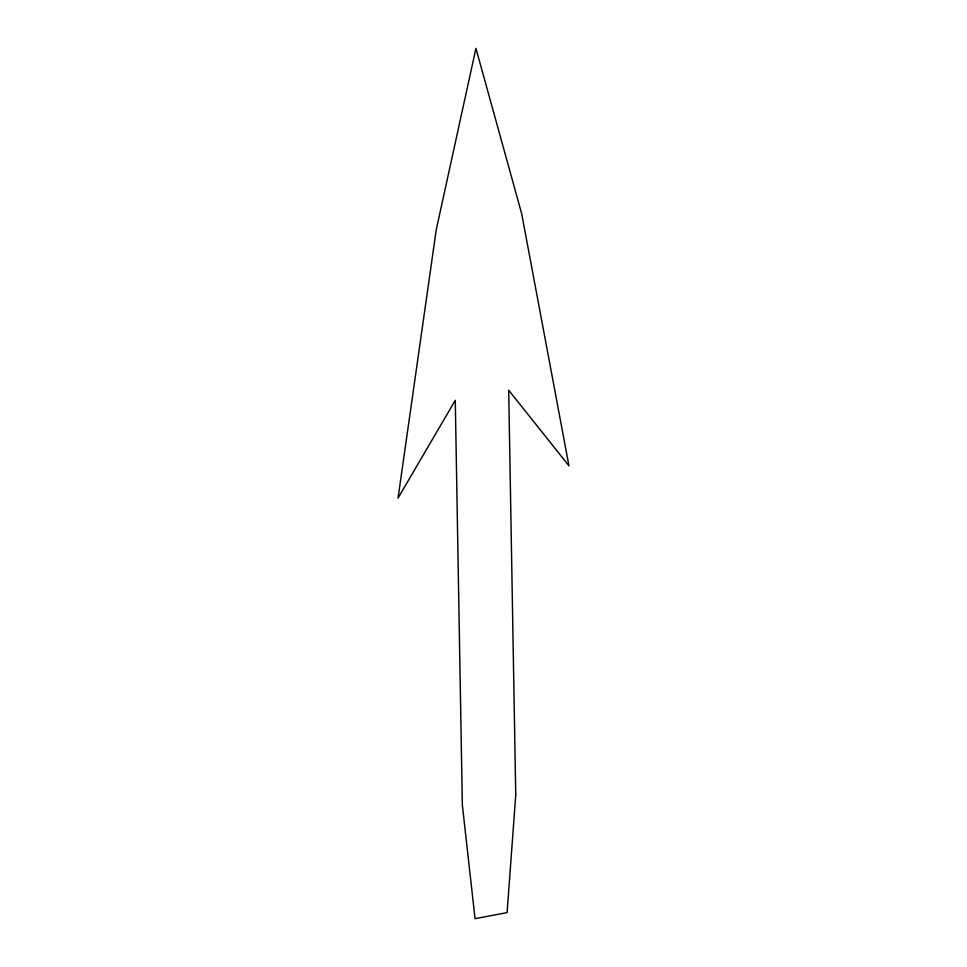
<?xml version="1.0" encoding="UTF-8"?>
<svg xmlns="http://www.w3.org/2000/svg" width="967" height="967" viewBox="0 0 967 967"><rect width="100%" height="100%" fill="white"/><g stroke="black" fill="none" stroke-linecap="round" stroke-linejoin="round"><path stroke-width="1.45" d="M515.749 794.947L507.095 912.594L475.051 918.65L462.347 805.028L455.276 400.302L398.041 498.126L436.226 229.88L475.933 48.35L521.684 213.731L568.959 465.84L508.69 390.209L515.749 794.947"/></g></svg>
